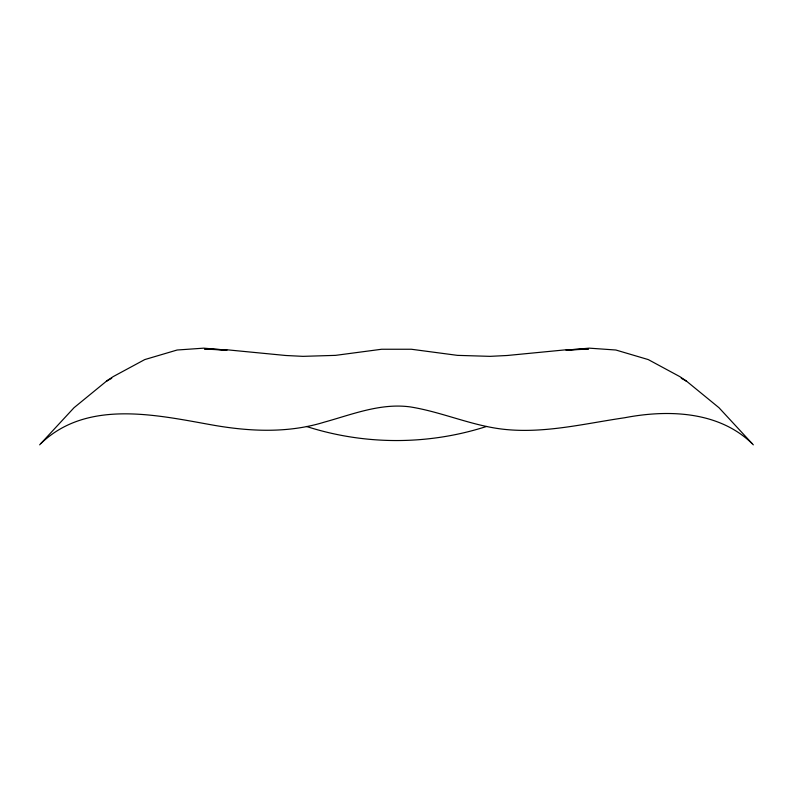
<?xml version="1.0" encoding="UTF-8"?>
<svg xmlns="http://www.w3.org/2000/svg" width="793" height="793" viewBox="0 0 793 793"><rect width="100%" height="100%" fill="white"/><g stroke="black" fill="none" stroke-linecap="round" stroke-linejoin="round"><path stroke-width="1.19" d="M39.65 444.843L74.036 407.701L107.224 380.551L113.171 376.625L144.742 359.586L177.146 350.01L203.761 348.157L226.996 350.149M40.859 443.565C86.576 399.494 155.002 414.709 210.819 424.721C248.358 431.501 287.492 433.573 324.377 422.124C352.32 414.402 380.541 402.913 410.11 406.888C441.374 411.845 470.655 425.276 502.177 429.112C543.354 433.999 584.134 423.66 624.646 417.752C668.489 409.297 720.094 411.151 753.35 444.843M107.224 380.551L106.45 381.146L111.724 378.291M486.565 426.456C428.23 445.24 364.77 445.24 306.435 426.456M566.004 350.149L589.239 348.157L615.854 350.01L648.258 359.586L679.829 376.625L686.55 381.146L681.276 378.291M567.154 350.129L588.456 349.029L565.597 349.832L507.233 355.492L490.054 356.354L457.452 355.363L411.339 349.247L381.661 349.247L335.548 355.363L302.946 356.354L285.767 355.492L227.403 349.832L204.544 349.029L225.846 350.129M685.776 380.551L718.964 407.701L752.141 443.565"/></g></svg>
